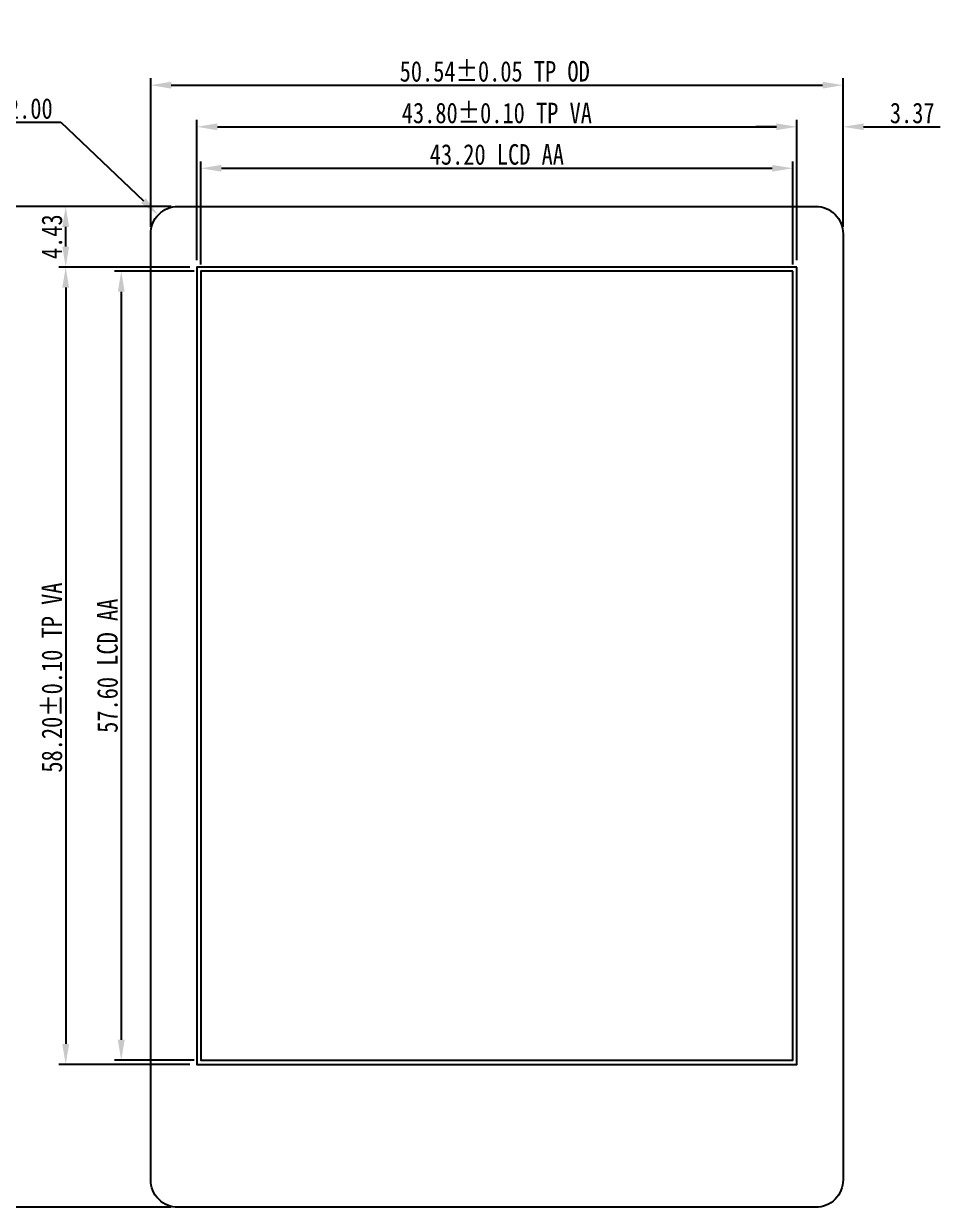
# Model space of a CAD drawing. Header units: millimetres. Extents: x 0 to 297, y 0 to 210.
# Drawn here: x 53.3 to 120.2, y 75.2 to 161.6 of the extents above; entities that cross this region are included whole.
import ezdxf

# ---------------------------------------------------------------- set-up
doc = ezdxf.new("R2010")
doc.units = ezdxf.units.MM
doc.header["$PDMODE"] = 3
doc.header["$PDSIZE"] = 8
doc.linetypes.add('solid', pattern=[0])
doc.layers.get('0').update_dxf_attribs({"linetype": 'CONTINUOUS'})
doc.layers.get('Defpoints').update_dxf_attribs({"linetype": 'CONTINUOUS'})
doc.layers.add('100', color=1, linetype='solid')
doc.styles.get("Standard").update_dxf_attribs({"font": 'txt', "width": 0.8})
doc.dimstyles.new('X0_5', dxfattribs={"dimscale": 0.5, "dimtxt": 2, "dimasz": 2, "dimexe": 1, "dimexo": 1, "dimgap": 0.5, "dimtad": 1, "dimtoh": 1, "dimzin": 0, "dimdsep": 46, "dimtxsty": 'STANDARD', "dimcen": 0, "dimclrd": 256, "dimclrt": 256, "dimadec": 0, "dimazin": 0, "dimtp": 0.1, "dimtm": 0.1, "dimtfac": 1, "dimtofl": 0, "dimtmove": 0, "dimatfit": 3, "dimfxl": 1, "dimtolj": 1, "dimtzin": 0, "dimarcsym": 0})

# ---------------------------------------------------------------- blocks, each defined once
blk = doc.blocks.new('*D33')
at = {"layer": '100', "color": 0, "lineweight": -2}
for p, q in [((62.594, 146.795), (62.594, 157.644)), ((113.134, 146.795), (113.134, 157.644))]:
    blk.add_line(p, q, dxfattribs=at)
at = {"layer": '100', "lineweight": -2}
blk.add_line((64.094, 157.144), (111.634, 157.144), dxfattribs=at)
at = {"layer": '100'}
for points in [[(64.094, 157.394), (64.094, 156.894), (62.594, 157.144)], [(111.634, 156.894), (111.634, 157.394), (113.134, 157.144)]]:
    blk.add_solid(points, dxfattribs=at)
at = {"layer": 'Defpoints', "color": 0}
for p in [(113.134, 157.144), (62.594, 146.295), (113.134, 146.295)]:
    blk.add_point(p, dxfattribs=at)
at = {"layer": '100', "insert": (87.708, 158.144), "char_height": 1.5, "attachment_point": 5}
blk.add_mtext('\\A1;50.54%%p0.05 TP OD', dxfattribs=at)
blk = doc.blocks.new('*D34')
at = {"layer": '100', "color": 0, "lineweight": -2}
for p, q in [((65.964, 144.365), (65.964, 154.606)), ((109.764, 144.365), (109.764, 154.606))]:
    blk.add_line(p, q, dxfattribs=at)
at = {"layer": '100', "lineweight": -2}
blk.add_line((67.464, 154.106), (108.264, 154.106), dxfattribs=at)
at = {"layer": '100'}
for points in [[(67.464, 154.356), (67.464, 153.856), (65.964, 154.106)], [(108.264, 153.856), (108.264, 154.356), (109.764, 154.106)]]:
    blk.add_solid(points, dxfattribs=at)
at = {"layer": 'Defpoints', "color": 0}
for p in [(109.764, 154.106), (65.964, 143.865), (109.764, 143.865)]:
    blk.add_point(p, dxfattribs=at)
at = {"layer": '100', "insert": (87.864, 155.106), "char_height": 1.5, "attachment_point": 5}
blk.add_mtext('\\A1;43.80%%p0.10 TP VA', dxfattribs=at)
blk = doc.blocks.new('*D35')
at = {"layer": '100', "color": 0, "lineweight": -2}
for p, q in [((64.094, 148.295), (51.692, 148.295)), ((64.094, 75.235), (51.692, 75.235))]:
    blk.add_line(p, q, dxfattribs=at)
at = {"layer": '100', "lineweight": -2}
blk.add_line((52.192, 146.795), (52.192, 76.735), dxfattribs=at)
at = {"layer": '100'}
for points in [[(52.442, 146.795), (51.942, 146.795), (52.192, 148.295)], [(51.942, 76.735), (52.442, 76.735), (52.192, 75.235)]]:
    blk.add_solid(points, dxfattribs=at)
at = {"layer": 'Defpoints', "color": 0}
for p in [(64.594, 148.295), (52.192, 75.235), (64.594, 75.235)]:
    blk.add_point(p, dxfattribs=at)
at = {"layer": '100', "insert": (51.192, 111.622), "char_height": 1.5, "attachment_point": 5, "rotation": 90}
blk.add_mtext('\\A1;73.06%%p0.05 TP OD', dxfattribs=at)
blk = doc.blocks.new('*D36')
at = {"layer": '100', "color": 0, "lineweight": -2}
for p, q in [((65.464, 143.865), (55.891, 143.865)), ((65.464, 85.665), (55.891, 85.665))]:
    blk.add_line(p, q, dxfattribs=at)
at = {"layer": '100', "lineweight": -2}
blk.add_line((56.391, 142.365), (56.391, 87.165), dxfattribs=at)
at = {"layer": '100'}
for points in [[(56.641, 142.365), (56.141, 142.365), (56.391, 143.865)], [(56.141, 87.165), (56.641, 87.165), (56.391, 85.665)]]:
    blk.add_solid(points, dxfattribs=at)
at = {"layer": 'Defpoints', "color": 0}
for p in [(65.964, 143.865), (56.391, 85.665), (65.964, 85.665)]:
    blk.add_point(p, dxfattribs=at)
at = {"layer": '100', "insert": (55.391, 113.902), "char_height": 1.5, "attachment_point": 5, "rotation": 90}
blk.add_mtext('\\A1;58.20%%p0.10 TP VA', dxfattribs=at)
blk = doc.blocks.new('*D37')
at = {"layer": '100', "lineweight": -2}
for p, q in [((50.192, 154.436), (56.042, 154.436)), ((56.042, 154.436), (62.059, 148.708))]:
    blk.add_line(p, q, dxfattribs=at)
at = {"layer": '100'}
blk.add_solid([(61.887, 148.527), (62.232, 148.889), (63.146, 147.674)], dxfattribs=at)
at = {"layer": 'Defpoints', "color": 0}
for p in [(63.146, 147.674), (64.594, 146.295)]:
    blk.add_point(p, dxfattribs=at)
at = {"layer": '100', "insert": (52.992, 155.436), "char_height": 1.5, "attachment_point": 5}
blk.add_mtext('\\A1;4*2.00', dxfattribs=at)
blk = doc.blocks.new('*D42')
at = {"layer": '100', "color": 0, "lineweight": -2}
for p, q in [((66.264, 144.065), (66.264, 151.579)), ((109.464, 144.065), (109.464, 151.579))]:
    blk.add_line(p, q, dxfattribs=at)
at = {"layer": '100', "lineweight": -2}
blk.add_line((67.764, 151.079), (107.964, 151.079), dxfattribs=at)
at = {"layer": '100'}
for points in [[(67.764, 151.329), (67.764, 150.829), (66.264, 151.079)], [(107.964, 150.829), (107.964, 151.329), (109.464, 151.079)]]:
    blk.add_solid(points, dxfattribs=at)
at = {"layer": 'Defpoints', "color": 0}
for p in [(109.464, 151.079), (66.264, 143.565), (109.464, 143.565)]:
    blk.add_point(p, dxfattribs=at)
at = {"layer": '100', "insert": (87.864, 152.079), "char_height": 1.5, "attachment_point": 5}
blk.add_mtext('\\A1;43.20 LCD AA', dxfattribs=at)
blk = doc.blocks.new('*D43')
at = {"layer": '100', "color": 0, "lineweight": -2}
for p, q in [((65.764, 143.565), (59.946, 143.565)), ((65.764, 85.965), (59.946, 85.965))]:
    blk.add_line(p, q, dxfattribs=at)
at = {"layer": '100', "lineweight": -2}
blk.add_line((60.446, 142.065), (60.446, 87.465), dxfattribs=at)
at = {"layer": '100'}
for points in [[(60.696, 142.065), (60.196, 142.065), (60.446, 143.565)], [(60.196, 87.465), (60.696, 87.465), (60.446, 85.965)]]:
    blk.add_solid(points, dxfattribs=at)
at = {"layer": 'Defpoints', "color": 0}
for p in [(66.264, 143.565), (60.446, 85.965), (66.264, 85.965)]:
    blk.add_point(p, dxfattribs=at)
at = {"layer": '100', "insert": (59.446, 114.765), "char_height": 1.5, "attachment_point": 5, "rotation": 90}
blk.add_mtext('\\A1;57.60 LCD AA', dxfattribs=at)
blk = doc.blocks.new('*D44')
at = {"layer": '100', "lineweight": -2}
for p, q in [((108.264, 154.106), (106.764, 154.106)), ((114.634, 154.106), (120.234, 154.106))]:
    blk.add_line(p, q, dxfattribs=at)
at = {"layer": '100', "color": 0, "lineweight": -2}
for p, q in [((109.764, 144.365), (109.764, 154.606)), ((113.134, 146.795), (113.134, 154.606))]:
    blk.add_line(p, q, dxfattribs=at)
at = {"layer": '100'}
for points in [[(108.264, 153.856), (108.264, 154.356), (109.764, 154.106)], [(114.634, 154.356), (114.634, 153.856), (113.134, 154.106)]]:
    blk.add_solid(points, dxfattribs=at)
at = {"layer": 'Defpoints', "color": 0}
for p in [(113.134, 154.106), (113.134, 146.295), (109.764, 143.865)]:
    blk.add_point(p, dxfattribs=at)
at = {"layer": '100', "insert": (118.184, 155.106), "char_height": 1.5, "attachment_point": 5}
blk.add_mtext('\\A1;3.37', dxfattribs=at)
blk = doc.blocks.new('*D45')
at = {"layer": '100', "color": 0, "lineweight": -2}
for p, q in [((64.094, 148.295), (55.891, 148.295)), ((65.464, 143.865), (55.891, 143.865))]:
    blk.add_line(p, q, dxfattribs=at)
at = {"layer": '100', "lineweight": -2}
blk.add_line((56.391, 145.365), (56.391, 146.795), dxfattribs=at)
at = {"layer": '100'}
for points in [[(56.641, 146.795), (56.141, 146.795), (56.391, 148.295)], [(56.141, 145.365), (56.641, 145.365), (56.391, 143.865)]]:
    blk.add_solid(points, dxfattribs=at)
at = {"layer": 'Defpoints', "color": 0}
for p in [(56.391, 148.295), (64.594, 148.295), (65.964, 143.865)]:
    blk.add_point(p, dxfattribs=at)
at = {"layer": '100', "insert": (55.391, 146.08), "char_height": 1.5, "attachment_point": 5, "rotation": 90}
blk.add_mtext('\\A1;4.43', dxfattribs=at)

msp = doc.modelspace()

# ---------------------------------------------------------------- linework, layer by layer
at = {"color": 7, "linetype": 'Continuous'}
msp.add_lwpolyline([(111.134, 75.235), (64.594, 75.235, -0.414214), (62.594, 77.235), (62.594, 146.295, -0.414214), (64.594, 148.295), (111.134, 148.295, -0.414214), (113.134, 146.295), (113.134, 77.235, -0.414214)], format="xyb", close=True, dxfattribs=at)
for points in [[(109.764, 143.865), (65.964, 143.865), (65.964, 85.665), (109.764, 85.665)], [(109.464, 143.565), (66.264, 143.565), (66.264, 85.965), (109.464, 85.965)]]:
    msp.add_lwpolyline(points, close=True, dxfattribs=at)

# ---------------------------------------------------------------- dimensions: what is measured, and where the dimension line sits
at = {"layer": '100'}
dim = msp.add_linear_dim(base=(113.134, 157.144), p1=(62.594, 146.295), p2=(113.134, 146.295), dimstyle='X0_5', override={"dimtxt": 3, "dimasz": 3, "dimgap": 0.5, "dimpost": '<> TP OD', "dimtol": 1, "dimlim": 0, "dimtp": 0.05, "dimtm": 0.05, "dimtvp": 0.1}, dxfattribs=at)
dim.commit()
dim.dimension.update_dxf_attribs({"geometry": '*D33', "text_midpoint": (87.708, 157.144), "dimtype": 160})
for base, p1, p2, override, picture, middle in [((109.764, 154.106), (65.964, 143.865), (109.764, 143.865), {"dimtxt": 3, "dimasz": 3, "dimgap": 0.5, "dimpost": '<> TP VA', "dimtol": 1, "dimlim": 0, "dimtm": 0.1, "dimtvp": 0.1}, '*D34', (87.864, 155.106)), ((109.464, 151.079), (66.264, 143.565), (109.464, 143.565), {"dimtxt": 3, "dimasz": 3, "dimpost": '<> LCD AA', "dimtvp": 0.1}, '*D42', (87.864, 152.079)), ((113.134, 154.106), (109.764, 143.865), (113.134, 146.295), {"dimtxt": 3, "dimasz": 3, "dimpost": '<>', "dimtvp": 0.1}, '*D44', (118.184, 155.106))]:
    dim = msp.add_linear_dim(base=base, p1=p1, p2=p2, dimstyle='X0_5', override=override, dxfattribs=at)
    dim.commit()
    dim.dimension.update_dxf_attribs({"geometry": picture, "text_midpoint": middle})
dim = msp.add_radius_dim(center=(64.594, 146.295), mpoint=(63.146, 147.674), text='4*<>', dimstyle='X0_5', override={"dimtxt": 3, "dimasz": 3, "dimpost": '<>', "dimtvp": 0.1}, dxfattribs=at)
dim.commit()
dim.dimension.update_dxf_attribs({"geometry": '*D37', "text_midpoint": (56.042, 154.436), "dimtype": 164})
for base, p1, p2, override, picture, middle in [((52.192, 75.235), (64.594, 148.295), (64.594, 75.235), {"dimtxt": 3, "dimasz": 3, "dimpost": '<> TP OD', "dimtol": 1, "dimtp": 0.05, "dimtm": 0.05, "dimtvp": 0.1}, '*D35', (52.192, 111.622)), ((56.391, 85.665), (65.964, 143.865), (65.964, 85.665), {"dimtxt": 3, "dimasz": 3, "dimpost": '<> TP VA', "dimtol": 1, "dimtvp": 0.1}, '*D36', (56.391, 113.902))]:
    dim = msp.add_linear_dim(base=base, p1=p1, p2=p2, angle=90, dimstyle='X0_5', override=override, dxfattribs=at)
    dim.commit()
    dim.dimension.update_dxf_attribs({"geometry": picture, "text_midpoint": middle, "dimtype": 160})
for base, p1, p2, override, picture, middle in [((56.391, 148.295), (65.964, 143.865), (64.594, 148.295), {"dimtxt": 3, "dimasz": 3, "dimpost": '<>', "dimtvp": 0.1}, '*D45', (55.391, 146.08)), ((60.446, 85.965), (66.264, 143.565), (66.264, 85.965), {"dimtxt": 3, "dimasz": 3, "dimpost": '<> LCD AA', "dimtvp": 0.1}, '*D43', (59.446, 114.765))]:
    dim = msp.add_linear_dim(base=base, p1=p1, p2=p2, angle=90, dimstyle='X0_5', override=override, dxfattribs=at)
    dim.commit()
    dim.dimension.update_dxf_attribs({"geometry": picture, "text_midpoint": middle})

doc.saveas('drawing.dxf')
